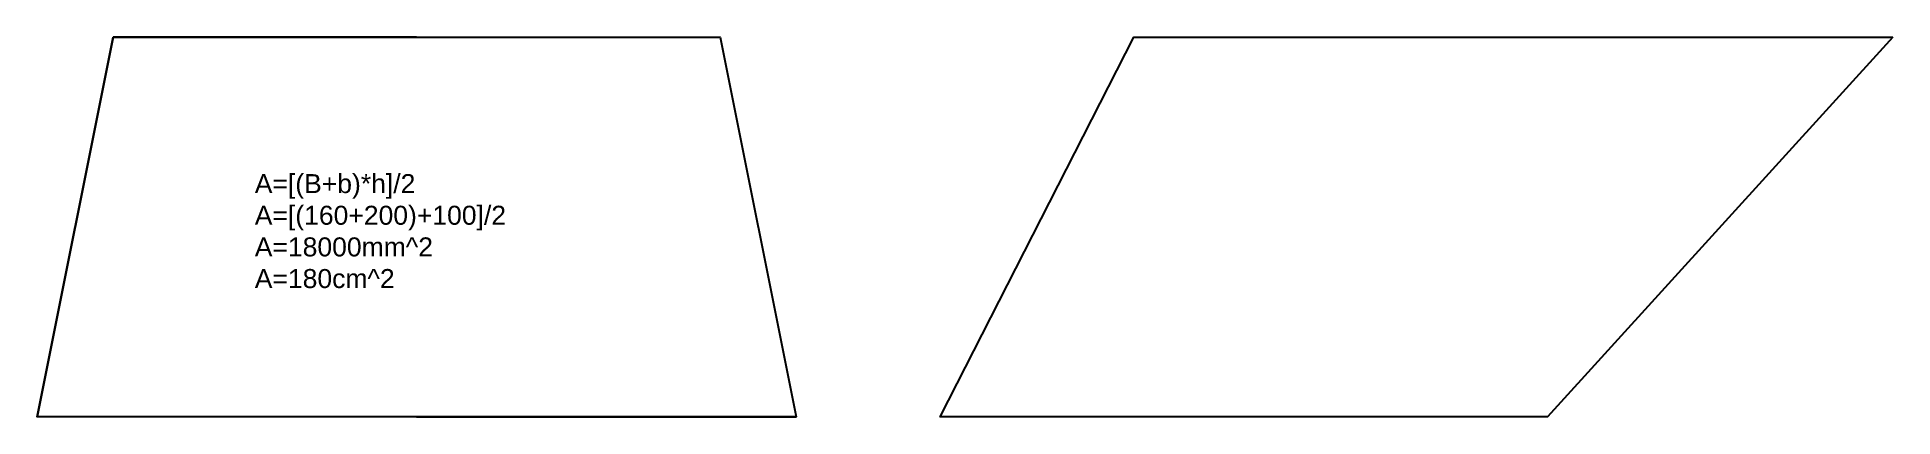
# Model space of a CAD drawing. Header units: millimetres. Extents: x 2354 to 2843, y 1997 to 2097.
import ezdxf

# ---------------------------------------------------------------- set-up
doc = ezdxf.new("R2010")
doc.units = ezdxf.units.MM
doc.styles.get("Standard").update_dxf_attribs({"font": 'arial.ttf'})

msp = doc.modelspace()

# ---------------------------------------------------------------- linework, layer by layer
for p, q in [((2374.44, 2097.39), (2354.44, 1997.39)), ((2454.44, 2097.39), (2374.44, 2097.39)), ((2454.44, 2097.39), (2534.44, 2097.39)), ((2534.44, 2097.39), (2554.44, 1997.39)), ((2454.44, 1997.39), (2354.44, 1997.39)), ((2454.44, 1997.39), (2554.44, 1997.39))]:
    msp.add_line(p, q)
for points in [[(2374.44, 2097.39), (2534.44, 2097.39), (2554.44, 1997.39), (2354.44, 1997.39), (2374.44, 2097.39)], [(2843.42, 2097.39), (2752.43, 1997.39), (2592.43, 1997.39), (2643.42, 2097.39), (2843.42, 2097.39)]]:
    msp.add_lwpolyline(points)

# ---------------------------------------------------------------- texts
at = {"insert": (2411.79, 2061.32), "char_height": 5, "attachment_point": 1}
msp.add_mtext_dynamic_manual_height_columns('A=[(B+b)*h]/2\\PA=[(160+200)+100]/2\\PA=18000mm^ 2\\PA=180cm^ 2', width=39.2046, gutter_width=12.5, heights=[0], dxfattribs=at)

doc.saveas('drawing.dxf')
